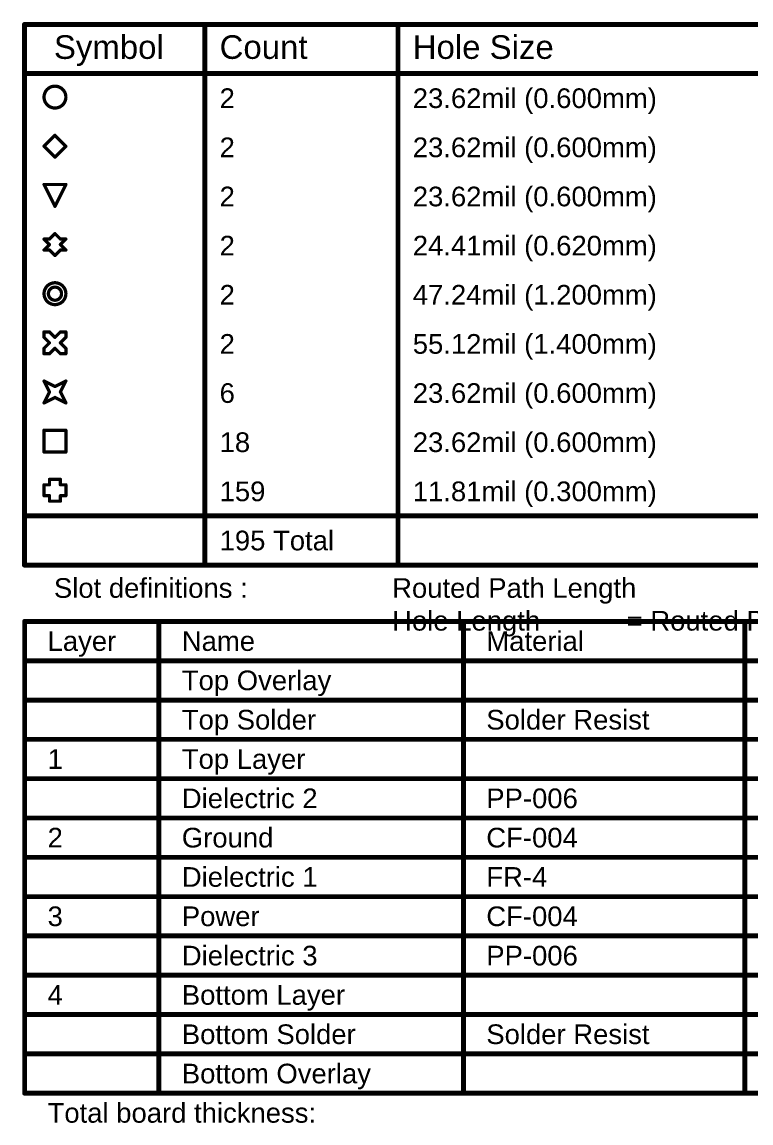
# Model space of a CAD drawing. Header units: inches. Extents: x -5 to 501, y -9 to 81.
# Drawn here: x 128.8 to 185.4, y -4 to 81.4 of the extents above; entities that cross this region are included whole.
import ezdxf

# ---------------------------------------------------------------- set-up
doc = ezdxf.new("R2010")
doc.units = ezdxf.units.IN
doc.layers.add('Drill Drawing', color=1, linetype='Continuous')
doc.layers.add('Fabrication', color=76, linetype='Continuous')
doc.styles.add('Arial', font='', dxfattribs={"height": 0.2})
doc.styles.get('Arial').set_extended_font_data('Arial')

msp = doc.modelspace()

# ---------------------------------------------------------------- linework, layer by layer
at = {"layer": 'Drill Drawing'}
for points, const_width in [([(129.019, 81.177), (500.566, 81.177)], 0.381), ([(129.019, 39.267), (129.019, 81.177)], 0.381), ([(143.012, 39.267), (143.012, 81.177)], 0.381), ([(157.994, 39.267), (157.994, 81.177)], 0.381), ([(129.019, 77.367), (500.566, 77.367)], 0.381), ([(130.538, 71.737), (131.385, 72.583)], 0.254), ([(131.385, 72.583), (132.231, 71.737)], 0.254), ([(130.538, 71.737), (131.385, 70.89)], 0.254), ([(131.385, 70.89), (132.231, 71.737)], 0.254), ([(130.538, 68.773), (132.231, 68.773)], 0.254), ([(130.538, 68.773), (131.385, 67.08)], 0.254), ([(131.385, 67.08), (132.231, 68.773)], 0.254), ([(130.961, 64.54), (131.385, 64.963)], 0.254), ([(131.385, 64.963), (131.808, 64.54)], 0.254), ([(130.538, 64.54), (130.961, 64.117)], 0.254), ([(130.538, 64.54), (130.961, 64.54)], 0.254), ([(130.538, 63.693), (130.961, 64.117)], 0.254), ([(131.808, 64.54), (132.231, 64.54)], 0.254), ([(131.808, 64.117), (132.231, 64.54)], 0.254), ([(131.808, 64.117), (132.231, 63.693)], 0.254), ([(130.538, 63.693), (130.961, 63.693)], 0.254), ([(130.961, 63.693), (131.385, 63.27)], 0.254), ([(131.385, 63.27), (131.808, 63.693)], 0.254), ([(131.808, 63.693), (132.231, 63.693)], 0.254), ([(130.538, 56.92), (130.538, 57.343)], 0.254), ([(130.538, 57.343), (130.961, 57.343)], 0.254), ([(130.961, 57.343), (131.385, 56.92)], 0.254), ([(131.385, 56.92), (131.808, 57.343)], 0.254), ([(131.808, 57.343), (132.231, 57.343)], 0.254), ([(132.231, 56.92), (132.231, 57.343)], 0.254), ([(130.538, 56.92), (130.961, 56.497)], 0.254), ([(130.538, 56.073), (130.961, 56.497)], 0.254), ([(131.808, 56.497), (132.231, 56.92)], 0.254), ([(131.808, 56.497), (132.231, 56.073)], 0.254), ([(130.538, 55.65), (130.538, 56.073)], 0.254), ([(130.538, 55.65), (130.961, 55.65)], 0.254), ([(130.961, 55.65), (131.385, 56.073)], 0.254), ([(131.385, 56.073), (131.808, 55.65)], 0.254), ([(131.808, 55.65), (132.231, 55.65)], 0.254), ([(132.231, 55.65), (132.231, 56.073)], 0.254), ([(130.538, 53.533), (131.385, 53.11)], 0.254), ([(130.538, 53.533), (130.961, 52.687)], 0.254), ([(131.385, 53.11), (132.231, 53.533)], 0.254), ([(131.808, 52.687), (132.231, 53.533)], 0.254), ([(130.538, 51.84), (130.961, 52.687)], 0.254), ([(130.538, 51.84), (131.385, 52.263)], 0.254), ([(131.385, 52.263), (132.231, 51.84)], 0.254), ([(131.808, 52.687), (132.231, 51.84)], 0.254), ([(130.538, 49.723), (132.231, 49.723)], 0.254), ([(130.538, 48.03), (130.538, 49.723)], 0.254), ([(132.231, 48.03), (132.231, 49.723)], 0.254), ([(130.538, 48.03), (132.231, 48.03)], 0.254), ([(130.538, 44.643), (130.538, 45.49)], 0.254), ([(130.538, 45.49), (130.961, 45.49)], 0.254), ([(130.961, 45.49), (130.961, 45.913)], 0.254), ([(130.961, 45.913), (131.808, 45.913)], 0.254), ([(131.808, 45.49), (131.808, 45.913)], 0.254), ([(131.808, 45.49), (132.231, 45.49)], 0.254), ([(132.231, 44.643), (132.231, 45.49)], 0.254), ([(130.538, 44.643), (130.961, 44.643)], 0.254), ([(130.961, 44.22), (130.961, 44.643)], 0.254), ([(131.808, 44.643), (132.231, 44.643)], 0.254), ([(131.808, 44.22), (131.808, 44.643)], 0.254), ([(130.961, 44.22), (131.808, 44.22)], 0.254), ([(129.019, 43.077), (500.566, 43.077)], 0.381), ([(129.019, 39.267), (500.566, 39.267)], 0.381)]:
    msp.add_lwpolyline(points, dxfattribs=dict(at, const_width=const_width))
for points, const_width in [([(128.924, 81.177, 1), (129.115, 81.177, 1)], 0.191), ([(128.924, 81.177, 1), (129.115, 81.177, 1)], 0.191), ([(142.916, 81.177, 1), (143.107, 81.177, 1)], 0.191), ([(157.898, 81.177, 1), (158.089, 81.177, 1)], 0.191), ([(128.924, 77.367, 1), (129.115, 77.367, 1)], 0.191), ([(132.231, 75.547, 1), (130.538, 75.547, 1)], 0.254), ([(130.475, 75.547, 1), (130.602, 75.547, 1)], 0.127), ([(132.168, 75.547, 1), (132.295, 75.547, 1)], 0.127), ([(131.321, 72.583, 1), (131.448, 72.583, 1)], 0.127), ([(131.321, 72.583, 1), (131.448, 72.583, 1)], 0.127), ([(130.475, 71.737, 1), (130.602, 71.737, 1)], 0.127), ([(130.475, 71.737, 1), (130.602, 71.737, 1)], 0.127), ([(132.168, 71.737, 1), (132.295, 71.737, 1)], 0.127), ([(132.168, 71.737, 1), (132.295, 71.737, 1)], 0.127), ([(131.321, 70.89, 1), (131.448, 70.89, 1)], 0.127), ([(131.321, 70.89, 1), (131.448, 70.89, 1)], 0.127), ([(130.475, 68.773, 1), (130.602, 68.773, 1)], 0.127), ([(130.475, 68.773, 1), (130.602, 68.773, 1)], 0.127), ([(132.168, 68.773, 1), (132.295, 68.773, 1)], 0.127), ([(132.168, 68.773, 1), (132.295, 68.773, 1)], 0.127), ([(131.321, 67.08, 1), (131.448, 67.08, 1)], 0.127), ([(131.321, 67.08, 1), (131.448, 67.08, 1)], 0.127), ([(131.321, 64.963, 1), (131.448, 64.963, 1)], 0.127), ([(131.321, 64.963, 1), (131.448, 64.963, 1)], 0.127), ([(130.475, 64.54, 1), (130.602, 64.54, 1)], 0.127), ([(130.475, 64.54, 1), (130.602, 64.54, 1)], 0.127), ([(130.898, 64.54, 1), (131.025, 64.54, 1)], 0.127), ([(130.898, 64.54, 1), (131.025, 64.54, 1)], 0.127), ([(130.898, 64.117, 1), (131.025, 64.117, 1)], 0.127), ([(130.898, 64.117, 1), (131.025, 64.117, 1)], 0.127), ([(131.745, 64.54, 1), (131.872, 64.54, 1)], 0.127), ([(131.745, 64.54, 1), (131.872, 64.54, 1)], 0.127), ([(131.745, 64.117, 1), (131.872, 64.117, 1)], 0.127), ([(131.745, 64.117, 1), (131.872, 64.117, 1)], 0.127), ([(132.168, 64.54, 1), (132.295, 64.54, 1)], 0.127), ([(132.168, 64.54, 1), (132.295, 64.54, 1)], 0.127), ([(130.475, 63.693, 1), (130.602, 63.693, 1)], 0.127), ([(130.475, 63.693, 1), (130.602, 63.693, 1)], 0.127), ([(130.898, 63.693, 1), (131.025, 63.693, 1)], 0.127), ([(130.898, 63.693, 1), (131.025, 63.693, 1)], 0.127), ([(131.321, 63.27, 1), (131.448, 63.27, 1)], 0.127), ([(131.321, 63.27, 1), (131.448, 63.27, 1)], 0.127), ([(131.745, 63.693, 1), (131.872, 63.693, 1)], 0.127), ([(131.745, 63.693, 1), (131.872, 63.693, 1)], 0.127), ([(132.168, 63.693, 1), (132.295, 63.693, 1)], 0.127), ([(132.168, 63.693, 1), (132.295, 63.693, 1)], 0.127), ([(132.231, 60.307, 1), (130.538, 60.307, 1)], 0.254), ([(131.893, 60.307, 1), (130.877, 60.307, 1)], 0.254), ([(130.475, 60.307, 1), (130.602, 60.307, 1)], 0.127), ([(130.813, 60.307, 1), (130.94, 60.307, 1)], 0.127), ([(131.829, 60.307, 1), (131.956, 60.307, 1)], 0.127), ([(132.168, 60.307, 1), (132.295, 60.307, 1)], 0.127), ([(130.475, 57.343, 1), (130.602, 57.343, 1)], 0.127), ([(130.475, 57.343, 1), (130.602, 57.343, 1)], 0.127), ([(130.898, 57.343, 1), (131.025, 57.343, 1)], 0.127), ([(130.898, 57.343, 1), (131.025, 57.343, 1)], 0.127), ([(131.745, 57.343, 1), (131.872, 57.343, 1)], 0.127), ([(131.745, 57.343, 1), (131.872, 57.343, 1)], 0.127), ([(132.168, 57.343, 1), (132.295, 57.343, 1)], 0.127), ([(132.168, 57.343, 1), (132.295, 57.343, 1)], 0.127), ([(130.475, 56.92, 1), (130.602, 56.92, 1)], 0.127), ([(130.475, 56.92, 1), (130.602, 56.92, 1)], 0.127), ([(130.898, 56.497, 1), (131.025, 56.497, 1)], 0.127), ([(130.898, 56.497, 1), (131.025, 56.497, 1)], 0.127), ([(131.321, 56.92, 1), (131.448, 56.92, 1)], 0.127), ([(131.321, 56.92, 1), (131.448, 56.92, 1)], 0.127), ([(131.745, 56.497, 1), (131.872, 56.497, 1)], 0.127), ([(131.745, 56.497, 1), (131.872, 56.497, 1)], 0.127), ([(132.168, 56.92, 1), (132.295, 56.92, 1)], 0.127), ([(132.168, 56.92, 1), (132.295, 56.92, 1)], 0.127), ([(130.475, 56.073, 1), (130.602, 56.073, 1)], 0.127), ([(130.475, 56.073, 1), (130.602, 56.073, 1)], 0.127), ([(130.475, 55.65, 1), (130.602, 55.65, 1)], 0.127), ([(130.475, 55.65, 1), (130.602, 55.65, 1)], 0.127), ([(130.898, 55.65, 1), (131.025, 55.65, 1)], 0.127), ([(130.898, 55.65, 1), (131.025, 55.65, 1)], 0.127), ([(131.321, 56.073, 1), (131.448, 56.073, 1)], 0.127), ([(131.321, 56.073, 1), (131.448, 56.073, 1)], 0.127), ([(131.745, 55.65, 1), (131.872, 55.65, 1)], 0.127), ([(131.745, 55.65, 1), (131.872, 55.65, 1)], 0.127), ([(132.168, 56.073, 1), (132.295, 56.073, 1)], 0.127), ([(132.168, 56.073, 1), (132.295, 56.073, 1)], 0.127), ([(132.168, 55.65, 1), (132.295, 55.65, 1)], 0.127), ([(132.168, 55.65, 1), (132.295, 55.65, 1)], 0.127), ([(130.475, 53.533, 1), (130.602, 53.533, 1)], 0.127), ([(130.475, 53.533, 1), (130.602, 53.533, 1)], 0.127), ([(131.321, 53.11, 1), (131.448, 53.11, 1)], 0.127), ([(131.321, 53.11, 1), (131.448, 53.11, 1)], 0.127), ([(132.168, 53.533, 1), (132.295, 53.533, 1)], 0.127), ([(132.168, 53.533, 1), (132.295, 53.533, 1)], 0.127), ([(130.898, 52.687, 1), (131.025, 52.687, 1)], 0.127), ([(130.898, 52.687, 1), (131.025, 52.687, 1)], 0.127), ([(131.321, 52.263, 1), (131.448, 52.263, 1)], 0.127), ([(131.321, 52.263, 1), (131.448, 52.263, 1)], 0.127), ([(131.745, 52.687, 1), (131.872, 52.687, 1)], 0.127), ([(131.745, 52.687, 1), (131.872, 52.687, 1)], 0.127), ([(130.475, 51.84, 1), (130.602, 51.84, 1)], 0.127), ([(130.475, 51.84, 1), (130.602, 51.84, 1)], 0.127), ([(132.168, 51.84, 1), (132.295, 51.84, 1)], 0.127), ([(132.168, 51.84, 1), (132.295, 51.84, 1)], 0.127), ([(130.475, 49.723, 1), (130.602, 49.723, 1)], 0.127), ([(130.475, 49.723, 1), (130.602, 49.723, 1)], 0.127), ([(132.168, 49.723, 1), (132.295, 49.723, 1)], 0.127), ([(132.168, 49.723, 1), (132.295, 49.723, 1)], 0.127), ([(130.475, 48.03, 1), (130.602, 48.03, 1)], 0.127), ([(130.475, 48.03, 1), (130.602, 48.03, 1)], 0.127), ([(132.168, 48.03, 1), (132.295, 48.03, 1)], 0.127), ([(132.168, 48.03, 1), (132.295, 48.03, 1)], 0.127), ([(130.475, 45.49, 1), (130.602, 45.49, 1)], 0.127), ([(130.475, 45.49, 1), (130.602, 45.49, 1)], 0.127), ([(130.898, 45.913, 1), (131.025, 45.913, 1)], 0.127), ([(130.898, 45.913, 1), (131.025, 45.913, 1)], 0.127), ([(130.898, 45.49, 1), (131.025, 45.49, 1)], 0.127), ([(130.898, 45.49, 1), (131.025, 45.49, 1)], 0.127), ([(131.745, 45.913, 1), (131.872, 45.913, 1)], 0.127), ([(131.745, 45.913, 1), (131.872, 45.913, 1)], 0.127), ([(131.745, 45.49, 1), (131.872, 45.49, 1)], 0.127), ([(131.745, 45.49, 1), (131.872, 45.49, 1)], 0.127), ([(132.168, 45.49, 1), (132.295, 45.49, 1)], 0.127), ([(132.168, 45.49, 1), (132.295, 45.49, 1)], 0.127), ([(130.475, 44.643, 1), (130.602, 44.643, 1)], 0.127), ([(130.475, 44.643, 1), (130.602, 44.643, 1)], 0.127), ([(130.898, 44.643, 1), (131.025, 44.643, 1)], 0.127), ([(130.898, 44.643, 1), (131.025, 44.643, 1)], 0.127), ([(131.745, 44.643, 1), (131.872, 44.643, 1)], 0.127), ([(131.745, 44.643, 1), (131.872, 44.643, 1)], 0.127), ([(132.168, 44.643, 1), (132.295, 44.643, 1)], 0.127), ([(132.168, 44.643, 1), (132.295, 44.643, 1)], 0.127), ([(130.898, 44.22, 1), (131.025, 44.22, 1)], 0.127), ([(130.898, 44.22, 1), (131.025, 44.22, 1)], 0.127), ([(131.745, 44.22, 1), (131.872, 44.22, 1)], 0.127), ([(131.745, 44.22, 1), (131.872, 44.22, 1)], 0.127), ([(128.924, 43.077, 1), (129.115, 43.077, 1)], 0.191), ([(128.924, 39.267, 1), (129.115, 39.267, 1)], 0.191), ([(128.924, 39.267, 1), (129.115, 39.267, 1)], 0.191), ([(142.916, 39.267, 1), (143.107, 39.267, 1)], 0.191), ([(157.898, 39.267, 1), (158.089, 39.267, 1)], 0.191)]:
    msp.add_lwpolyline(points, format="xyb", close=True, dxfattribs=dict(at, const_width=const_width))
at = {"layer": 'Fabrication', "const_width": 0.381}
for points in [[(129.034, -1.676), (129.034, 34.9)], [(129.034, 34.9), (244.32, 34.9)], [(139.446, -1.676), (139.446, 34.9)], [(163.062, -1.676), (163.062, 34.9)], [(184.9, -1.676), (184.9, 34.9)], [(129.034, 31.852), (244.32, 31.852)], [(129.034, 28.804), (139.446, 28.804)], [(139.446, 28.804), (163.062, 28.804)], [(163.062, 28.804), (184.9, 28.804)], [(184.9, 28.804), (201.405, 28.804)], [(129.034, 25.756), (139.446, 25.756)], [(139.446, 25.756), (163.062, 25.756)], [(163.062, 25.756), (184.9, 25.756)], [(184.9, 25.756), (201.405, 25.756)], [(129.034, 22.708), (139.446, 22.708)], [(139.446, 22.708), (163.062, 22.708)], [(163.062, 22.708), (184.9, 22.708)], [(184.9, 22.708), (201.405, 22.708)], [(129.034, 19.66), (139.446, 19.66)], [(139.446, 19.66), (163.062, 19.66)], [(163.062, 19.66), (184.9, 19.66)], [(184.9, 19.66), (201.405, 19.66)], [(129.034, 16.612), (139.446, 16.612)], [(139.446, 16.612), (163.062, 16.612)], [(163.062, 16.612), (184.9, 16.612)], [(184.9, 16.612), (201.405, 16.612)], [(129.034, 13.564), (139.446, 13.564)], [(139.446, 13.564), (163.062, 13.564)], [(163.062, 13.564), (184.9, 13.564)], [(184.9, 13.564), (201.405, 13.564)], [(129.034, 10.516), (139.446, 10.516)], [(139.446, 10.516), (163.062, 10.516)], [(163.062, 10.516), (184.9, 10.516)], [(184.9, 10.516), (201.405, 10.516)], [(129.034, 7.468), (139.446, 7.468)], [(139.446, 7.468), (163.062, 7.468)], [(163.062, 7.468), (184.9, 7.468)], [(184.9, 7.468), (201.405, 7.468)], [(129.034, 4.42), (139.446, 4.42)], [(139.446, 4.42), (163.062, 4.42)], [(163.062, 4.42), (184.9, 4.42)], [(184.9, 4.42), (201.405, 4.42)], [(129.034, 1.372), (139.446, 1.372)], [(139.446, 1.372), (163.062, 1.372)], [(163.062, 1.372), (184.9, 1.372)], [(184.9, 1.372), (201.405, 1.372)], [(129.034, -1.676), (139.446, -1.676)], [(139.446, -1.676), (163.062, -1.676)], [(163.062, -1.676), (184.9, -1.676)], [(184.9, -1.676), (201.405, -1.676)]]:
    msp.add_lwpolyline(points, dxfattribs=at)
at = {"layer": 'Fabrication', "const_width": 0.191}
for points in [[(128.939, 34.9, 1), (129.129, 34.9, 1)], [(128.939, 34.9, 1), (129.129, 34.9, 1)], [(139.351, 34.9, 1), (139.541, 34.9, 1)], [(162.966, 34.9, 1), (163.157, 34.9, 1)], [(184.804, 34.9, 1), (184.995, 34.9, 1)], [(128.939, 31.852, 1), (129.129, 31.852, 1)], [(128.939, 28.804, 1), (129.129, 28.804, 1)], [(139.351, 28.804, 1), (139.541, 28.804, 1)], [(139.351, 28.804, 1), (139.541, 28.804, 1)], [(162.966, 28.804, 1), (163.157, 28.804, 1)], [(162.966, 28.804, 1), (163.157, 28.804, 1)], [(184.804, 28.804, 1), (184.995, 28.804, 1)], [(184.804, 28.804, 1), (184.995, 28.804, 1)], [(128.939, 25.756, 1), (129.129, 25.756, 1)], [(139.351, 25.756, 1), (139.541, 25.756, 1)], [(139.351, 25.756, 1), (139.541, 25.756, 1)], [(162.966, 25.756, 1), (163.157, 25.756, 1)], [(162.966, 25.756, 1), (163.157, 25.756, 1)], [(184.804, 25.756, 1), (184.995, 25.756, 1)], [(184.804, 25.756, 1), (184.995, 25.756, 1)], [(128.939, 22.708, 1), (129.129, 22.708, 1)], [(139.351, 22.708, 1), (139.541, 22.708, 1)], [(139.351, 22.708, 1), (139.541, 22.708, 1)], [(162.966, 22.708, 1), (163.157, 22.708, 1)], [(162.966, 22.708, 1), (163.157, 22.708, 1)], [(184.804, 22.708, 1), (184.995, 22.708, 1)], [(184.804, 22.708, 1), (184.995, 22.708, 1)], [(128.939, 19.66, 1), (129.129, 19.66, 1)], [(139.351, 19.66, 1), (139.541, 19.66, 1)], [(139.351, 19.66, 1), (139.541, 19.66, 1)], [(162.966, 19.66, 1), (163.157, 19.66, 1)], [(162.966, 19.66, 1), (163.157, 19.66, 1)], [(184.804, 19.66, 1), (184.995, 19.66, 1)], [(184.804, 19.66, 1), (184.995, 19.66, 1)], [(128.939, 16.612, 1), (129.129, 16.612, 1)], [(139.351, 16.612, 1), (139.541, 16.612, 1)], [(139.351, 16.612, 1), (139.541, 16.612, 1)], [(162.966, 16.612, 1), (163.157, 16.612, 1)], [(162.966, 16.612, 1), (163.157, 16.612, 1)], [(184.804, 16.612, 1), (184.995, 16.612, 1)], [(184.804, 16.612, 1), (184.995, 16.612, 1)], [(128.939, 13.564, 1), (129.129, 13.564, 1)], [(139.351, 13.564, 1), (139.541, 13.564, 1)], [(139.351, 13.564, 1), (139.541, 13.564, 1)], [(162.966, 13.564, 1), (163.157, 13.564, 1)], [(162.966, 13.564, 1), (163.157, 13.564, 1)], [(184.804, 13.564, 1), (184.995, 13.564, 1)], [(184.804, 13.564, 1), (184.995, 13.564, 1)], [(128.939, 10.516, 1), (129.129, 10.516, 1)], [(139.351, 10.516, 1), (139.541, 10.516, 1)], [(139.351, 10.516, 1), (139.541, 10.516, 1)], [(162.966, 10.516, 1), (163.157, 10.516, 1)], [(162.966, 10.516, 1), (163.157, 10.516, 1)], [(184.804, 10.516, 1), (184.995, 10.516, 1)], [(184.804, 10.516, 1), (184.995, 10.516, 1)], [(128.939, 7.468, 1), (129.129, 7.468, 1)], [(139.351, 7.468, 1), (139.541, 7.468, 1)], [(139.351, 7.468, 1), (139.541, 7.468, 1)], [(162.966, 7.468, 1), (163.157, 7.468, 1)], [(162.966, 7.468, 1), (163.157, 7.468, 1)], [(184.804, 7.468, 1), (184.995, 7.468, 1)], [(184.804, 7.468, 1), (184.995, 7.468, 1)], [(128.939, 4.42, 1), (129.129, 4.42, 1)], [(139.351, 4.42, 1), (139.541, 4.42, 1)], [(139.351, 4.42, 1), (139.541, 4.42, 1)], [(162.966, 4.42, 1), (163.157, 4.42, 1)], [(162.966, 4.42, 1), (163.157, 4.42, 1)], [(184.804, 4.42, 1), (184.995, 4.42, 1)], [(184.804, 4.42, 1), (184.995, 4.42, 1)], [(128.939, 1.372, 1), (129.129, 1.372, 1)], [(139.351, 1.372, 1), (139.541, 1.372, 1)], [(139.351, 1.372, 1), (139.541, 1.372, 1)], [(162.966, 1.372, 1), (163.157, 1.372, 1)], [(162.966, 1.372, 1), (163.157, 1.372, 1)], [(184.804, 1.372, 1), (184.995, 1.372, 1)], [(184.804, 1.372, 1), (184.995, 1.372, 1)], [(128.939, -1.676, 1), (129.129, -1.676, 1)], [(128.939, -1.676, 1), (129.129, -1.676, 1)], [(139.351, -1.676, 1), (139.541, -1.676, 1)], [(139.351, -1.676, 1), (139.541, -1.676, 1)], [(139.351, -1.676, 1), (139.541, -1.676, 1)], [(162.966, -1.676, 1), (163.157, -1.676, 1)], [(162.966, -1.676, 1), (163.157, -1.676, 1)], [(162.966, -1.676, 1), (163.157, -1.676, 1)], [(184.804, -1.676, 1), (184.995, -1.676, 1)], [(184.804, -1.676, 1), (184.995, -1.676, 1)], [(184.804, -1.676, 1), (184.995, -1.676, 1)]]:
    msp.add_lwpolyline(points, format="xyb", close=True, dxfattribs=at)

# ---------------------------------------------------------------- texts
at = {"layer": 'Drill Drawing', "style": 'Arial'}
for s, height, p in [('Symbol', 1.8288, (131.305, 78.51)), ('Count', 1.8288, (144.155, 78.51)), ('Hole Size', 1.8288, (159.137, 78.51)), ('2', 1.524, (144.155, 74.7)), ('23.62mil (0.600mm)', 1.524, (159.137, 74.7)), ('2', 1.524, (144.155, 70.89)), ('23.62mil (0.600mm)', 1.524, (159.137, 70.89)), ('2', 1.524, (144.155, 67.08)), ('23.62mil (0.600mm)', 1.524, (159.137, 67.08)), ('24.41mil (0.620mm)', 1.524, (159.137, 63.27)), ('2', 1.524, (144.155, 63.27)), ('2', 1.524, (144.155, 59.46)), ('47.24mil (1.200mm)', 1.524, (159.137, 59.46)), ('2', 1.524, (144.155, 55.65)), ('55.12mil (1.400mm)', 1.524, (159.137, 55.65)), ('6', 1.524, (144.155, 51.84)), ('23.62mil (0.600mm)', 1.524, (159.137, 51.84)), ('18', 1.524, (144.155, 48.03)), ('23.62mil (0.600mm)', 1.524, (159.137, 48.03)), ('159', 1.524, (144.155, 44.22)), ('11.81mil (0.300mm)', 1.524, (159.137, 44.22)), ('195 Total', 1.524, (144.155, 40.41)), ('Slot definitions :', 1.524, (131.305, 36.728)), ('Routed Path Length', 1.524, (157.536, 36.728)), ('Hole Length', 1.524, (157.536, 34.188)), (' = Routed Path Length + Tool Size = Slot length as defined in the PCB layout', 1.524, (175.133, 34.188))]:
    msp.add_text(s, height=height, dxfattribs=at).set_placement(p)
at = {"layer": 'Fabrication', "style": 'Arial'}
for s, p in [('Material', (164.84, 32.614)), ('Layer', (130.812, 32.614)), ('Name', (141.224, 32.614)), ('Top Overlay', (141.224, 29.566)), ('Top Solder', (141.224, 26.518)), ('Solder Resist', (164.84, 26.518)), ('1', (130.812, 23.47)), ('Top Layer', (141.224, 23.47)), ('Dielectric 2', (141.224, 20.422)), ('PP-006', (164.84, 20.422)), ('2', (130.812, 17.374)), ('Ground', (141.224, 17.374)), ('CF-004', (164.84, 17.374)), ('Dielectric 1', (141.224, 14.326)), ('FR-4', (164.84, 14.326)), ('3', (130.812, 11.278)), ('CF-004', (164.84, 11.278)), ('Power', (141.224, 11.278)), ('Dielectric 3', (141.224, 8.23)), ('PP-006', (164.84, 8.23)), ('4', (130.812, 5.182)), ('Bottom Layer', (141.224, 5.182)), ('Bottom Solder', (141.224, 2.134)), ('Solder Resist', (164.84, 2.134)), ('Bottom Overlay', (141.224, -0.914)), ('Total board thickness:', (130.812, -3.962))]:
    msp.add_text(s, height=1.524, dxfattribs=at).set_placement(p)

doc.saveas('drawing.dxf')
